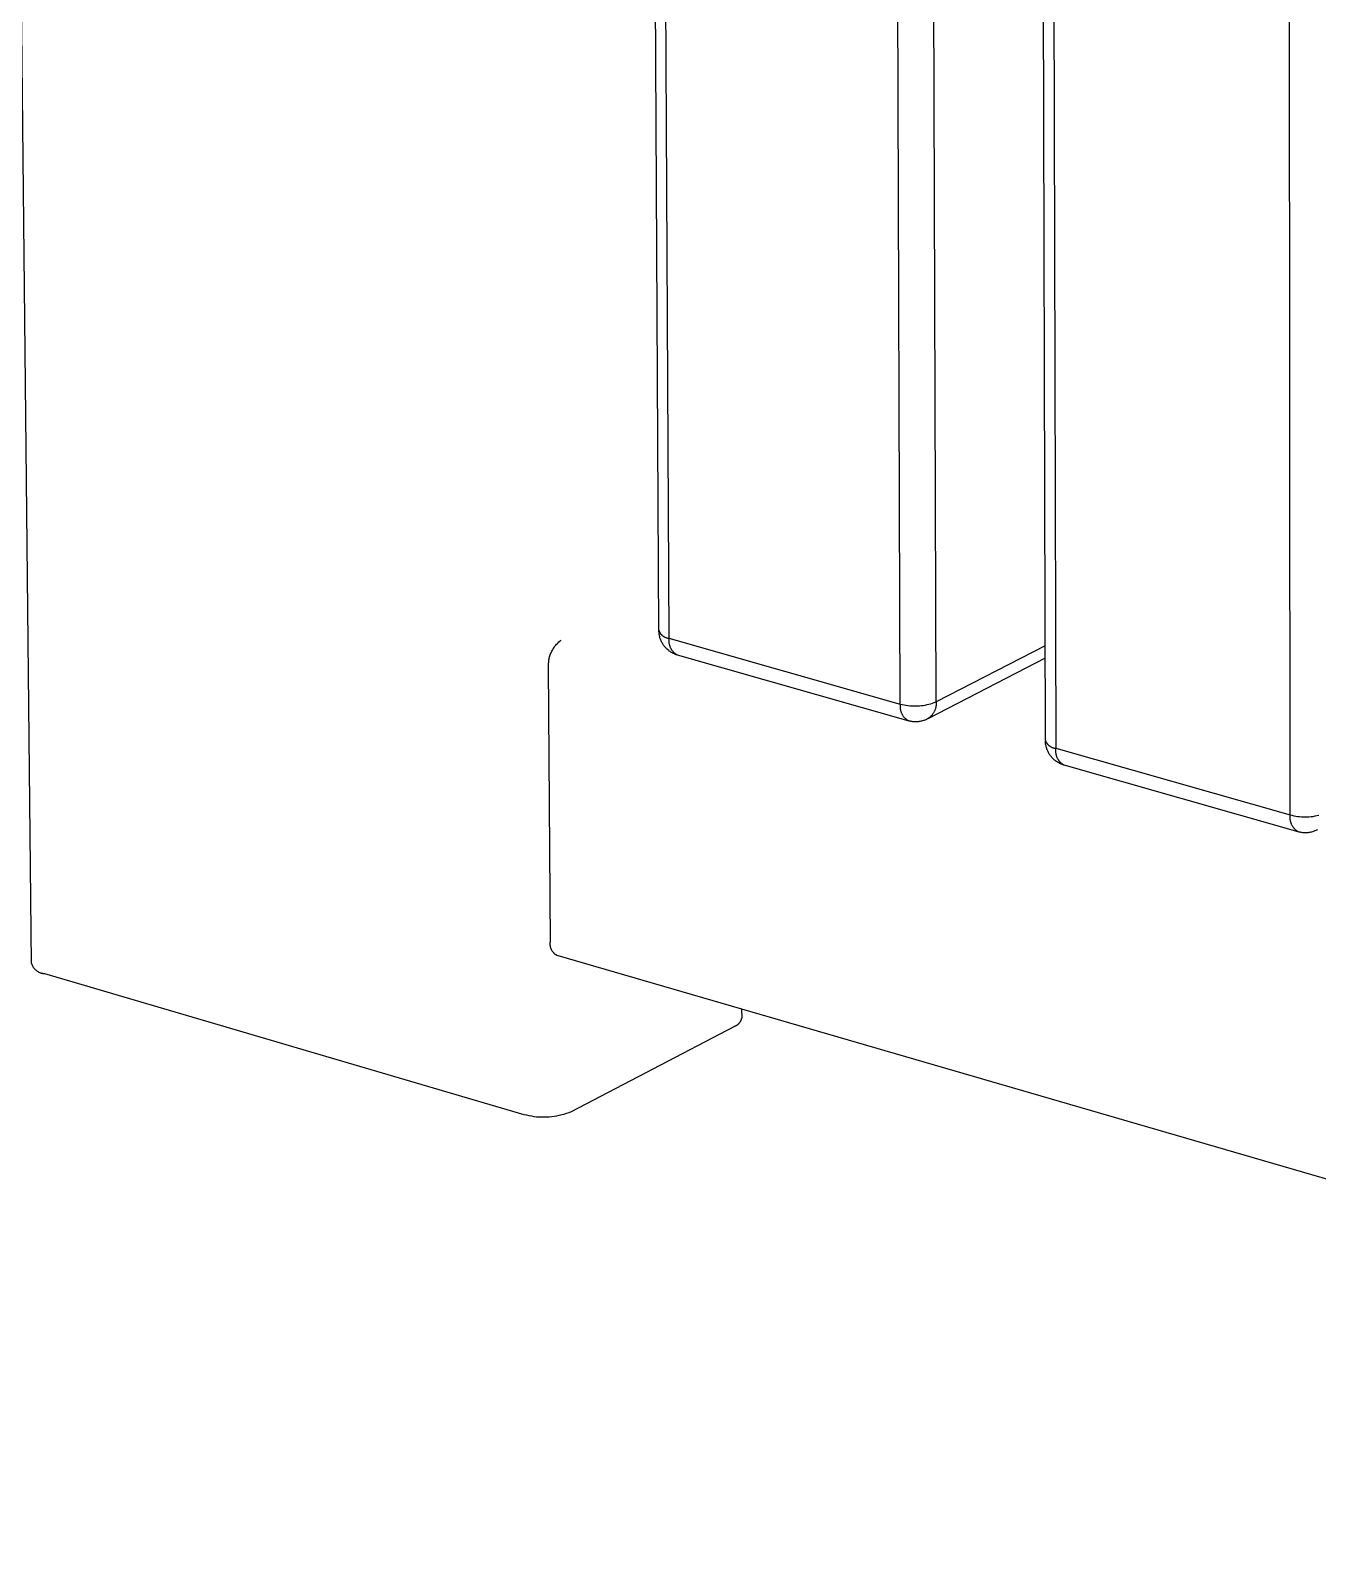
# Model space of a CAD drawing. Header units: millimetres. Extents: x -1283 to 2747, y -259 to 2557.
# Drawn here: x -201.2 to -74.5, y 22.1 to 172.9 of the extents above; entities that cross this region are included whole.
import ezdxf

# ---------------------------------------------------------------- set-up
doc = ezdxf.new("R2010")
doc.units = ezdxf.units.MM
doc.header["$MEASUREMENT"] = 0
doc.layers.add('Utwórz2D linie widoczne', color=7, linetype='Continuous', true_color=0x000000)

msp = doc.modelspace()

# ---------------------------------------------------------------- linework, layer by layer
at = {"layer": 'Utwórz2D linie widoczne'}
for p, q in [((-201.13, 81.08), (-207.54, 706.37)), ((-139.36, 113.88), (-142.52, 689.88)), ((-141.49, 689.39), (-138.37, 113.1)), ((-115.6, 106.62), (-117.72, 685.03)), ((-112.07, 106.83), (-114.03, 685.17)), ((-101.32, 103.06), (-102.81, 682.61)), ((-101.75, 682.1), (-100.3, 102.27)), ((-77.23, 95.71), (-77.65, 677.68)), ((-139.36, 113.88), (-139.35, 113.84)), ((-139.36, 113.74), (-139.36, 113.83)), ((-139.35, 113.66), (-139.36, 113.74)), ((-139.35, 113.84), (-139.34, 113.8)), ((-139.34, 113.57), (-139.35, 113.66)), ((-139.34, 113.8), (-139.32, 113.77)), ((-139.33, 113.48), (-139.34, 113.57)), ((-139.32, 113.4), (-139.33, 113.48)), ((-139.32, 113.77), (-139.31, 113.73)), ((-139.3, 113.32), (-139.32, 113.4)), ((-139.31, 113.73), (-139.29, 113.7)), ((-139.28, 113.23), (-139.3, 113.32)), ((-139.29, 113.7), (-139.27, 113.67)), ((-139.26, 113.15), (-139.28, 113.23)), ((-139.27, 113.67), (-139.25, 113.63)), ((-139.23, 113.07), (-139.26, 113.15)), ((-139.25, 113.63), (-139.23, 113.6)), ((-139.23, 113.6), (-139.21, 113.57)), ((-139.21, 113.57), (-139.19, 113.54)), ((-139.19, 113.54), (-139.16, 113.51)), ((-139.16, 113.51), (-139.14, 113.48)), ((-139.14, 113.48), (-139.11, 113.45)), ((-139.11, 113.45), (-139.09, 113.42)), ((-139.09, 113.42), (-139.06, 113.39)), ((-139.06, 113.39), (-139.03, 113.37)), ((-139.03, 113.37), (-139, 113.34)), ((-139, 113.34), (-138.97, 113.32)), ((-138.97, 113.32), (-138.94, 113.3)), ((-138.94, 113.3), (-138.91, 113.28)), ((-138.91, 113.28), (-138.88, 113.26)), ((-138.88, 113.26), (-138.84, 113.24)), ((-138.84, 113.24), (-138.81, 113.22)), ((-138.81, 113.22), (-138.78, 113.2)), ((-138.78, 113.2), (-138.74, 113.19)), ((-138.74, 113.19), (-138.7, 113.17)), ((-138.7, 113.17), (-138.67, 113.16)), ((-138.67, 113.16), (-138.63, 113.15)), ((-138.63, 113.15), (-138.6, 113.14)), ((-138.6, 113.14), (-138.56, 113.13)), ((-150.02, 111.55), (-149.98, 111.65)), ((-149.98, 111.65), (-149.94, 111.74)), ((-149.94, 111.74), (-149.9, 111.83)), ((-149.9, 111.83), (-149.85, 111.93)), ((-149.85, 111.93), (-149.8, 112.01)), ((-149.8, 112.01), (-149.74, 112.1)), ((-149.74, 112.1), (-149.69, 112.19)), ((-149.69, 112.19), (-149.63, 112.27)), ((-149.63, 112.27), (-149.56, 112.35)), ((-149.56, 112.35), (-149.5, 112.43)), ((-149.5, 112.43), (-149.43, 112.51)), ((-149.43, 112.51), (-149.36, 112.59)), ((-149.36, 112.59), (-149.29, 112.66)), ((-149.29, 112.66), (-149.21, 112.73)), ((-149.21, 112.73), (-149.13, 112.8)), ((-149.13, 112.8), (-149.05, 112.86)), ((-149.05, 112.86), (-148.97, 112.92)), ((-139.2, 112.99), (-139.23, 113.07)), ((-139.17, 112.91), (-139.2, 112.99)), ((-139.14, 112.83), (-139.17, 112.91)), ((-139.1, 112.75), (-139.14, 112.83)), ((-139.06, 112.67), (-139.1, 112.75)), ((-139.02, 112.6), (-139.06, 112.67)), ((-138.97, 112.52), (-139.02, 112.6)), ((-138.93, 112.45), (-138.97, 112.52)), ((-138.88, 112.38), (-138.93, 112.45)), ((-138.83, 112.31), (-138.88, 112.38)), ((-138.77, 112.25), (-138.83, 112.31)), ((-138.72, 112.18), (-138.77, 112.25)), ((-138.66, 112.12), (-138.72, 112.18)), ((-138.6, 112.06), (-138.66, 112.12)), ((-138.53, 112), (-138.6, 112.06)), ((-138.56, 113.13), (-138.52, 113.12)), ((-138.47, 111.94), (-138.53, 112)), ((-138.52, 113.12), (-138.48, 113.11)), ((-138.48, 113.11), (-138.45, 113.11)), ((-138.4, 111.89), (-138.47, 111.94)), ((-138.45, 113.11), (-138.41, 113.1)), ((-138.41, 113.1), (-138.37, 113.1)), ((-138.34, 111.84), (-138.4, 111.89)), ((-138.38, 112.99), (-138.39, 112.94)), ((-138.39, 112.94), (-138.39, 112.88)), ((-138.39, 112.88), (-138.39, 112.83)), ((-138.39, 112.83), (-138.39, 112.77)), ((-138.39, 112.77), (-138.38, 112.72)), ((-138.37, 113.1), (-138.38, 113.04)), ((-138.38, 113.04), (-138.38, 112.99)), ((-138.38, 112.72), (-138.38, 112.66)), ((-138.38, 112.66), (-138.37, 112.61)), ((-138.37, 113.1), (-115.6, 106.62)), ((-138.37, 112.61), (-138.36, 112.55)), ((-138.36, 112.55), (-138.35, 112.5)), ((-138.35, 112.5), (-138.33, 112.45)), ((-138.27, 111.79), (-138.34, 111.84)), ((-138.33, 112.45), (-138.32, 112.39)), ((-138.32, 112.39), (-138.3, 112.34)), ((-138.3, 112.34), (-138.28, 112.29)), ((-138.28, 112.29), (-138.26, 112.24)), ((-138.19, 111.74), (-138.27, 111.79)), ((-138.26, 112.24), (-138.24, 112.19)), ((-138.24, 112.19), (-138.22, 112.14)), ((-138.22, 112.14), (-138.19, 112.09)), ((-138.19, 112.09), (-138.16, 112.04)), ((-138.12, 111.69), (-138.19, 111.74)), ((-138.16, 112.04), (-138.14, 112)), ((-138.14, 112), (-138.11, 111.95)), ((-138.05, 111.65), (-138.12, 111.69)), ((-138.11, 111.95), (-138.07, 111.9)), ((-138.07, 111.9), (-138.04, 111.86)), ((-137.97, 111.61), (-138.05, 111.65)), ((-138.04, 111.86), (-138, 111.82)), ((-138, 111.82), (-137.97, 111.78)), ((-137.97, 111.78), (-137.93, 111.74)), ((-137.93, 111.74), (-137.89, 111.7)), ((-137.89, 111.7), (-137.85, 111.66)), ((-137.85, 111.66), (-137.81, 111.63)), ((-137.81, 111.63), (-137.77, 111.59)), ((-101.34, 112.36), (-112.07, 106.83)), ((-150.23, 110.54), (-150.22, 110.65)), ((-150.23, 110.44), (-150.23, 110.54)), ((-150.23, 110.34), (-150.23, 110.44)), ((-150.05, 83.22), (-150.23, 110.34)), ((-150.22, 110.65), (-150.21, 110.75)), ((-150.21, 110.75), (-150.2, 110.85)), ((-150.2, 110.85), (-150.19, 110.96)), ((-150.19, 110.96), (-150.17, 111.06)), ((-150.17, 111.06), (-150.15, 111.16)), ((-150.15, 111.16), (-150.12, 111.26)), ((-150.12, 111.26), (-150.09, 111.36)), ((-150.09, 111.36), (-150.06, 111.45)), ((-150.06, 111.45), (-150.02, 111.55)), ((-137.89, 111.58), (-137.97, 111.61)), ((-137.81, 111.54), (-137.89, 111.58)), ((-137.73, 111.51), (-137.81, 111.54)), ((-137.77, 111.59), (-137.72, 111.56)), ((-137.65, 111.48), (-137.73, 111.51)), ((-137.72, 111.56), (-137.68, 111.53)), ((-137.68, 111.53), (-137.63, 111.5)), ((-137.57, 111.45), (-137.65, 111.48)), ((-137.63, 111.5), (-137.58, 111.47)), ((-137.58, 111.47), (-137.54, 111.44)), ((-114.81, 104.98), (-137.54, 111.44)), ((-101.34, 111.13), (-112.89, 105.17)), ((-115.61, 106.57), (-115.62, 106.52)), ((-115.62, 106.52), (-115.62, 106.46)), ((-115.62, 106.46), (-115.62, 106.41)), ((-115.62, 106.41), (-115.62, 106.35)), ((-115.62, 106.35), (-115.62, 106.3)), ((-115.62, 106.3), (-115.62, 106.24)), ((-115.62, 106.24), (-115.61, 106.19)), ((-115.6, 106.62), (-115.61, 106.57)), ((-115.61, 106.19), (-115.6, 106.13)), ((-115.6, 106.62), (-115.42, 106.58)), ((-115.6, 106.13), (-115.59, 106.08)), ((-115.59, 106.08), (-115.58, 106.02)), ((-115.58, 106.02), (-115.57, 105.97)), ((-115.57, 105.97), (-115.55, 105.92)), ((-115.55, 105.92), (-115.54, 105.87)), ((-115.54, 105.87), (-115.52, 105.81)), ((-115.52, 105.81), (-115.5, 105.76)), ((-115.5, 105.76), (-115.48, 105.71)), ((-115.48, 105.71), (-115.45, 105.66)), ((-115.45, 105.66), (-115.43, 105.61)), ((-115.43, 105.61), (-115.4, 105.57)), ((-115.42, 106.58), (-115.23, 106.54)), ((-115.23, 106.54), (-115.05, 106.51)), ((-115.05, 106.51), (-114.86, 106.48)), ((-114.86, 106.48), (-114.67, 106.46)), ((-114.67, 106.46), (-114.48, 106.44)), ((-114.48, 106.44), (-114.29, 106.43)), ((-114.29, 106.43), (-114.1, 106.43)), ((-114.1, 106.43), (-113.91, 106.44)), ((-113.91, 106.44), (-113.72, 106.45)), ((-113.72, 106.45), (-113.54, 106.47)), ((-113.54, 106.47), (-113.35, 106.49)), ((-113.35, 106.49), (-113.16, 106.52)), ((-113.16, 106.52), (-112.97, 106.56)), ((-112.97, 106.56), (-112.79, 106.6)), ((-112.79, 106.6), (-112.61, 106.65)), ((-112.61, 106.65), (-112.43, 106.7)), ((-112.43, 105.61), (-112.47, 105.56)), ((-112.43, 106.7), (-112.25, 106.76)), ((-112.39, 105.66), (-112.43, 105.61)), ((-112.36, 105.71), (-112.39, 105.66)), ((-112.33, 105.76), (-112.36, 105.71)), ((-112.29, 105.81), (-112.33, 105.76)), ((-112.27, 105.87), (-112.29, 105.81)), ((-112.24, 105.92), (-112.27, 105.87)), ((-112.25, 106.76), (-112.07, 106.83)), ((-112.21, 105.98), (-112.24, 105.92)), ((-112.19, 106.04), (-112.21, 105.98)), ((-112.17, 106.1), (-112.19, 106.04)), ((-112.15, 106.16), (-112.17, 106.1)), ((-112.13, 106.22), (-112.15, 106.16)), ((-112.11, 106.28), (-112.13, 106.22)), ((-112.1, 106.34), (-112.11, 106.28)), ((-112.09, 106.4), (-112.1, 106.34)), ((-112.08, 106.46), (-112.09, 106.4)), ((-112.07, 106.52), (-112.08, 106.46)), ((-112.07, 106.83), (-112.07, 106.77)), ((-112.07, 106.77), (-112.06, 106.71)), ((-112.06, 106.65), (-112.07, 106.58)), ((-112.07, 106.58), (-112.07, 106.52)), ((-112.06, 106.71), (-112.06, 106.65)), ((-115.4, 105.57), (-115.37, 105.52)), ((-115.37, 105.52), (-115.34, 105.47)), ((-115.34, 105.47), (-115.31, 105.43)), ((-115.31, 105.43), (-115.28, 105.39)), ((-115.28, 105.39), (-115.24, 105.34)), ((-115.24, 105.34), (-115.21, 105.3)), ((-115.21, 105.3), (-115.17, 105.26)), ((-115.17, 105.26), (-115.13, 105.22)), ((-115.13, 105.22), (-115.09, 105.19)), ((-115.09, 105.19), (-115.05, 105.15)), ((-115.05, 105.15), (-115, 105.12)), ((-115, 105.12), (-114.96, 105.08)), ((-114.96, 105.08), (-114.92, 105.05)), ((-114.92, 105.05), (-114.87, 105.02)), ((-114.87, 105.02), (-114.82, 104.99)), ((-114.82, 104.99), (-114.77, 104.97)), ((-114.69, 104.94), (-114.77, 104.97)), ((-114.61, 104.92), (-114.69, 104.94)), ((-114.52, 104.91), (-114.61, 104.92)), ((-114.44, 104.89), (-114.52, 104.91)), ((-114.35, 104.88), (-114.44, 104.89)), ((-114.27, 104.88), (-114.35, 104.88)), ((-114.18, 104.87), (-114.27, 104.88)), ((-114.1, 104.87), (-114.18, 104.87)), ((-114.01, 104.87), (-114.1, 104.87)), ((-113.92, 104.88), (-114.01, 104.87)), ((-113.84, 104.88), (-113.92, 104.88)), ((-113.75, 104.89), (-113.84, 104.88)), ((-113.67, 104.91), (-113.75, 104.89)), ((-113.58, 104.92), (-113.67, 104.91)), ((-113.5, 104.94), (-113.58, 104.92)), ((-113.42, 104.96), (-113.5, 104.94)), ((-113.33, 104.99), (-113.42, 104.96)), ((-113.25, 105.01), (-113.33, 104.99)), ((-113.17, 105.04), (-113.25, 105.01)), ((-113.09, 105.08), (-113.17, 105.04)), ((-113.01, 105.11), (-113.09, 105.08)), ((-112.94, 105.15), (-113.01, 105.11)), ((-112.88, 105.18), (-112.94, 105.15)), ((-112.83, 105.22), (-112.88, 105.18)), ((-112.78, 105.26), (-112.83, 105.22)), ((-112.73, 105.29), (-112.78, 105.26)), ((-112.69, 105.33), (-112.73, 105.29)), ((-112.64, 105.38), (-112.69, 105.33)), ((-112.59, 105.42), (-112.64, 105.38)), ((-112.55, 105.46), (-112.59, 105.42)), ((-112.51, 105.51), (-112.55, 105.46)), ((-112.47, 105.56), (-112.51, 105.51)), ((-101.32, 103.06), (-101.3, 103.02)), ((-101.31, 102.92), (-101.32, 103.01)), ((-101.31, 102.84), (-101.31, 102.92)), ((-101.3, 102.75), (-101.31, 102.84)), ((-101.3, 103.02), (-101.29, 102.99)), ((-101.29, 102.67), (-101.3, 102.75)), ((-101.29, 102.99), (-101.27, 102.95)), ((-101.27, 102.58), (-101.29, 102.67)), ((-101.27, 102.95), (-101.26, 102.92)), ((-101.25, 102.5), (-101.27, 102.58)), ((-101.26, 102.92), (-101.24, 102.88)), ((-101.24, 102.88), (-101.22, 102.85)), ((-101.22, 102.85), (-101.2, 102.81)), ((-101.2, 102.81), (-101.18, 102.78)), ((-101.18, 102.78), (-101.16, 102.75)), ((-101.16, 102.75), (-101.13, 102.72)), ((-101.13, 102.72), (-101.11, 102.69)), ((-101.11, 102.69), (-101.08, 102.66)), ((-101.08, 102.66), (-101.06, 102.63)), ((-101.06, 102.63), (-101.03, 102.6)), ((-101.03, 102.6), (-101, 102.57)), ((-101, 102.57), (-100.97, 102.55)), ((-101.23, 102.41), (-101.25, 102.5)), ((-101.21, 102.33), (-101.23, 102.41)), ((-101.19, 102.25), (-101.21, 102.33)), ((-101.16, 102.16), (-101.19, 102.25)), ((-101.12, 102.08), (-101.16, 102.16)), ((-101.09, 102), (-101.12, 102.08)), ((-101.05, 101.93), (-101.09, 102)), ((-101.01, 101.85), (-101.05, 101.93)), ((-100.97, 101.77), (-101.01, 101.85)), ((-100.97, 102.55), (-100.94, 102.52)), ((-100.93, 101.7), (-100.97, 101.77)), ((-100.94, 102.52), (-100.91, 102.5)), ((-100.88, 101.63), (-100.93, 101.7)), ((-100.91, 102.5), (-100.88, 102.48)), ((-100.88, 102.48), (-100.85, 102.46)), ((-100.83, 101.56), (-100.88, 101.63)), ((-100.85, 102.46), (-100.82, 102.43)), ((-100.78, 101.49), (-100.83, 101.56)), ((-100.82, 102.43), (-100.78, 102.42)), ((-100.78, 102.42), (-100.75, 102.4)), ((-100.72, 101.42), (-100.78, 101.49)), ((-100.75, 102.4), (-100.71, 102.38)), ((-100.67, 101.35), (-100.72, 101.42)), ((-100.71, 102.38), (-100.68, 102.36)), ((-100.68, 102.36), (-100.64, 102.35)), ((-100.61, 101.29), (-100.67, 101.35)), ((-100.64, 102.35), (-100.6, 102.34)), ((-100.55, 101.23), (-100.61, 101.29)), ((-100.6, 102.34), (-100.57, 102.32)), ((-100.57, 102.32), (-100.53, 102.31)), ((-100.48, 101.17), (-100.55, 101.23)), ((-100.53, 102.31), (-100.49, 102.3)), ((-100.49, 102.3), (-100.45, 102.29)), ((-100.42, 101.11), (-100.48, 101.17)), ((-100.45, 102.29), (-100.42, 102.29)), ((-100.42, 102.29), (-100.38, 102.28)), ((-100.35, 101.06), (-100.42, 101.11)), ((-100.38, 102.28), (-100.34, 102.28)), ((-100.34, 102.28), (-100.3, 102.27)), ((-100.31, 102.16), (-100.32, 102.11)), ((-100.32, 102.11), (-100.32, 102.05)), ((-100.32, 102.05), (-100.32, 102)), ((-100.32, 102), (-100.32, 101.94)), ((-100.32, 101.94), (-100.31, 101.89)), ((-100.3, 102.27), (-100.31, 102.22)), ((-100.31, 102.22), (-100.31, 102.16)), ((-100.31, 101.89), (-100.31, 101.84)), ((-100.31, 101.84), (-100.3, 101.78)), ((-100.3, 102.27), (-77.23, 95.71)), ((-100.3, 101.78), (-100.29, 101.73)), ((-100.29, 101.73), (-100.28, 101.67)), ((-100.28, 101.67), (-100.27, 101.62)), ((-100.27, 101.62), (-100.25, 101.57)), ((-100.25, 101.57), (-100.24, 101.51)), ((-100.24, 101.51), (-100.22, 101.46)), ((-100.22, 101.46), (-100.2, 101.41)), ((-100.2, 101.41), (-100.18, 101.36)), ((-100.18, 101.36), (-100.15, 101.31)), ((-100.15, 101.31), (-100.13, 101.26)), ((-100.13, 101.26), (-100.1, 101.21)), ((-100.1, 101.21), (-100.07, 101.17)), ((-100.07, 101.17), (-100.04, 101.12)), ((-100.04, 101.12), (-100.01, 101.08)), ((-100.01, 101.08), (-99.98, 101.03)), ((-100.28, 101.01), (-100.35, 101.06)), ((-100.21, 100.96), (-100.28, 101.01)), ((-100.14, 100.91), (-100.21, 100.96)), ((-100.06, 100.86), (-100.14, 100.91)), ((-99.99, 100.82), (-100.06, 100.86)), ((-99.91, 100.78), (-99.99, 100.82)), ((-99.98, 101.03), (-99.94, 100.99)), ((-99.94, 100.99), (-99.91, 100.95)), ((-99.91, 100.95), (-99.87, 100.91)), ((-99.83, 100.74), (-99.91, 100.78)), ((-99.87, 100.91), (-99.83, 100.87)), ((-99.83, 100.87), (-99.79, 100.83)), ((-99.76, 100.71), (-99.83, 100.74)), ((-99.79, 100.83), (-99.75, 100.8)), ((-99.67, 100.68), (-99.76, 100.71)), ((-99.75, 100.8), (-99.71, 100.76)), ((-99.71, 100.76), (-99.66, 100.73)), ((-99.59, 100.65), (-99.67, 100.68)), ((-99.66, 100.73), (-99.62, 100.7)), ((-99.62, 100.7), (-99.57, 100.67)), ((-99.51, 100.62), (-99.59, 100.65)), ((-99.57, 100.67), (-99.52, 100.64)), ((-99.52, 100.64), (-99.48, 100.61)), ((-76.44, 94.06), (-99.48, 100.61)), ((-77.24, 95.6), (-77.25, 95.55)), ((-77.25, 95.55), (-77.25, 95.49)), ((-77.25, 95.49), (-77.25, 95.44)), ((-77.25, 95.44), (-77.25, 95.38)), ((-77.25, 95.38), (-77.24, 95.33)), ((-77.23, 95.66), (-77.24, 95.6)), ((-77.24, 95.33), (-77.24, 95.27)), ((-77.24, 95.27), (-77.23, 95.22)), ((-77.23, 95.71), (-77.23, 95.66)), ((-77.23, 95.71), (-77.04, 95.67)), ((-77.23, 95.22), (-77.22, 95.17)), ((-77.22, 95.17), (-77.21, 95.11)), ((-77.21, 95.11), (-77.2, 95.06)), ((-77.2, 95.06), (-77.18, 95.01)), ((-77.04, 95.67), (-76.86, 95.62)), ((-76.86, 95.62), (-76.67, 95.59)), ((-76.67, 95.59), (-76.48, 95.56)), ((-76.48, 95.56), (-76.29, 95.54)), ((-76.29, 95.54), (-76.1, 95.53)), ((-76.1, 95.53), (-75.91, 95.52)), ((-75.91, 95.52), (-75.72, 95.52)), ((-75.72, 95.52), (-75.53, 95.52)), ((-75.53, 95.52), (-75.34, 95.53)), ((-75.34, 95.53), (-75.15, 95.55)), ((-75.15, 95.55), (-74.96, 95.57)), ((-74.96, 95.57), (-74.77, 95.61)), ((-74.77, 95.61), (-74.58, 95.64)), ((-74.58, 95.64), (-74.4, 95.69)), ((-77.18, 95.01), (-77.17, 94.95)), ((-77.17, 94.95), (-77.15, 94.9)), ((-77.15, 94.9), (-77.13, 94.85)), ((-77.13, 94.85), (-77.11, 94.8)), ((-77.11, 94.8), (-77.08, 94.75)), ((-77.08, 94.75), (-77.06, 94.7)), ((-77.06, 94.7), (-77.03, 94.65)), ((-77.03, 94.65), (-77, 94.61)), ((-77, 94.61), (-76.97, 94.56)), ((-76.97, 94.56), (-76.94, 94.51)), ((-76.94, 94.51), (-76.91, 94.47)), ((-76.91, 94.47), (-76.88, 94.43)), ((-76.88, 94.43), (-76.84, 94.39)), ((-76.84, 94.39), (-76.8, 94.35)), ((-76.8, 94.35), (-76.76, 94.31)), ((-76.76, 94.31), (-76.72, 94.27)), ((-76.72, 94.27), (-76.68, 94.23)), ((-76.68, 94.23), (-76.64, 94.2)), ((-76.64, 94.2), (-76.6, 94.16)), ((-76.6, 94.16), (-76.55, 94.13)), ((-76.55, 94.13), (-76.5, 94.1)), ((-76.5, 94.1), (-76.46, 94.07)), ((-76.46, 94.07), (-76.41, 94.05)), ((-76.33, 94.02), (-76.41, 94.05)), ((-76.24, 94), (-76.33, 94.02)), ((-76.15, 93.99), (-76.24, 94)), ((-76.07, 93.97), (-76.15, 93.99)), ((-75.98, 93.96), (-76.07, 93.97)), ((-75.89, 93.96), (-75.98, 93.96)), ((-75.81, 93.95), (-75.89, 93.96)), ((-75.72, 93.95), (-75.81, 93.95)), ((-75.63, 93.95), (-75.72, 93.95)), ((-75.55, 93.96), (-75.63, 93.95)), ((-75.46, 93.96), (-75.55, 93.96)), ((-75.37, 93.97), (-75.46, 93.96)), ((-75.28, 93.99), (-75.37, 93.97)), ((-75.2, 94), (-75.28, 93.99)), ((-75.11, 94.02), (-75.2, 94)), ((-75.03, 94.05), (-75.11, 94.02)), ((-74.95, 94.07), (-75.03, 94.05)), ((-74.86, 94.1), (-74.95, 94.07)), ((-74.78, 94.13), (-74.86, 94.1)), ((-74.7, 94.17), (-74.78, 94.13)), ((-74.62, 94.2), (-74.7, 94.17)), ((-74.54, 94.24), (-74.62, 94.2)), ((-150.07, 83.08), (-150.06, 83.13)), ((-150.07, 83.04), (-150.07, 83.08)), ((-150.07, 82.99), (-150.07, 83.04)), ((-150.07, 82.95), (-150.07, 82.99)), ((-150.06, 83.17), (-150.05, 83.22)), ((-150.06, 83.13), (-150.06, 83.17)), ((-150.06, 82.9), (-150.07, 82.95)), ((-150.06, 82.86), (-150.06, 82.9)), ((-150.05, 82.81), (-150.06, 82.86)), ((-150.04, 82.77), (-150.05, 82.81)), ((-150.04, 82.73), (-150.04, 82.77)), ((-150.02, 82.68), (-150.04, 82.73)), ((-150.01, 82.64), (-150.02, 82.68)), ((-150, 82.6), (-150.01, 82.64)), ((-149.98, 82.55), (-150, 82.6)), ((-149.97, 82.51), (-149.98, 82.55)), ((-149.95, 82.47), (-149.97, 82.51)), ((-149.93, 82.43), (-149.95, 82.47)), ((-149.91, 82.39), (-149.93, 82.43)), ((-149.89, 82.35), (-149.91, 82.39)), ((-149.86, 82.31), (-149.89, 82.35)), ((-149.84, 82.27), (-149.86, 82.31)), ((-149.81, 82.24), (-149.84, 82.27)), ((-149.78, 82.2), (-149.81, 82.24)), ((-149.75, 82.17), (-149.78, 82.2)), ((-149.72, 82.13), (-149.75, 82.17)), ((-149.69, 82.1), (-149.72, 82.13)), ((-149.66, 82.07), (-149.69, 82.1)), ((-149.63, 82.04), (-149.66, 82.07)), ((-149.59, 82.01), (-149.63, 82.04)), ((-149.56, 81.98), (-149.59, 82.01)), ((-149.52, 81.95), (-149.56, 81.98)), ((-149.49, 81.93), (-149.52, 81.95)), ((-149.45, 81.9), (-149.49, 81.93)), ((-149.41, 81.88), (-149.45, 81.9)), ((-149.37, 81.86), (-149.41, 81.88)), ((56.57, 22.05), (-149.37, 81.86)), ((-201.13, 81.08), (-201.11, 81.03)), ((-201.11, 81.03), (-201.09, 80.99)), ((-201.09, 80.99), (-201.07, 80.94)), ((-201.07, 80.94), (-201.05, 80.9)), ((-201.05, 80.9), (-201.03, 80.85)), ((-201.03, 80.85), (-201, 80.81)), ((-201, 80.81), (-200.98, 80.77)), ((-200.98, 80.77), (-200.95, 80.72)), ((-200.95, 80.72), (-200.92, 80.68)), ((-200.92, 80.68), (-200.89, 80.64)), ((-200.89, 80.64), (-200.86, 80.6)), ((-200.86, 80.6), (-200.83, 80.57)), ((-200.83, 80.57), (-200.79, 80.53)), ((-200.79, 80.53), (-200.76, 80.49)), ((-200.76, 80.49), (-200.72, 80.46)), ((-200.72, 80.46), (-200.68, 80.43)), ((-200.68, 80.43), (-200.64, 80.4)), ((-200.64, 80.4), (-200.6, 80.37)), ((-200.6, 80.37), (-200.56, 80.34)), ((-200.56, 80.34), (-200.52, 80.31)), ((-200.52, 80.31), (-200.48, 80.28)), ((-200.48, 80.28), (-200.43, 80.26)), ((-200.43, 80.26), (-200.39, 80.24)), ((-200.39, 80.24), (-200.35, 80.21)), ((-200.35, 80.21), (-200.3, 80.2)), ((-200.3, 80.2), (-200.25, 80.18)), ((-200.25, 80.18), (-200.21, 80.16)), ((-200.21, 80.16), (-200.16, 80.14)), ((-200.16, 80.14), (-200.11, 80.13)), ((-200.11, 80.13), (-200.06, 80.12)), ((-200.06, 80.12), (-200.01, 80.11)), ((-200.01, 80.11), (-199.96, 80.1)), ((-199.96, 80.1), (-199.91, 80.09)), ((-199.91, 80.09), (-199.86, 80.09)), ((-199.86, 80.09), (-152.65, 66.24)), ((-131.31, 75.42), (-131.3, 75.45)), ((-131.3, 75.45), (-131.28, 75.48)), ((-131.28, 75.48), (-131.27, 75.51)), ((-131.27, 75.51), (-131.26, 75.54)), ((-131.26, 75.54), (-131.24, 75.58)), ((-131.24, 75.58), (-131.23, 75.61)), ((-131.23, 75.64), (-131.22, 75.68)), ((-131.23, 75.61), (-131.23, 75.64)), ((-131.22, 76.59), (-131.21, 75.71)), ((-131.22, 75.68), (-131.21, 75.71)), ((-147.98, 66.52), (-131.88, 74.92)), ((-131.88, 74.92), (-131.85, 74.94)), ((-131.85, 74.94), (-131.82, 74.95)), ((-131.82, 74.95), (-131.79, 74.96)), ((-131.79, 74.96), (-131.75, 74.98)), ((-131.75, 74.98), (-131.72, 75)), ((-131.72, 75), (-131.69, 75.01)), ((-131.69, 75.01), (-131.66, 75.03)), ((-131.66, 75.03), (-131.63, 75.05)), ((-131.63, 75.05), (-131.61, 75.07)), ((-131.61, 75.07), (-131.58, 75.09)), ((-131.58, 75.09), (-131.55, 75.12)), ((-131.55, 75.12), (-131.52, 75.14)), ((-131.52, 75.14), (-131.5, 75.16)), ((-131.5, 75.16), (-131.48, 75.19)), ((-131.48, 75.19), (-131.45, 75.21)), ((-131.45, 75.21), (-131.43, 75.24)), ((-131.43, 75.24), (-131.41, 75.27)), ((-131.41, 75.27), (-131.39, 75.3)), ((-131.39, 75.3), (-131.37, 75.33)), ((-131.37, 75.33), (-131.35, 75.35)), ((-131.35, 75.35), (-131.33, 75.38)), ((-131.33, 75.38), (-131.31, 75.42)), ((-148.45, 66.35), (-148.21, 66.43)), ((-148.21, 66.43), (-147.98, 66.52)), ((-152.65, 66.24), (-152.41, 66.18)), ((-152.41, 66.18), (-152.16, 66.12)), ((-152.16, 66.12), (-151.92, 66.08)), ((-151.92, 66.08), (-151.67, 66.04)), ((-151.67, 66.04), (-151.42, 66.01)), ((-151.42, 66.01), (-151.17, 65.99)), ((-151.17, 65.99), (-150.92, 65.98)), ((-150.92, 65.98), (-150.67, 65.98)), ((-150.67, 65.98), (-150.42, 65.99)), ((-150.42, 65.99), (-150.17, 66)), ((-150.17, 66), (-149.92, 66.03)), ((-149.92, 66.03), (-149.67, 66.06)), ((-149.67, 66.06), (-149.42, 66.1)), ((-149.42, 66.1), (-149.18, 66.15)), ((-149.18, 66.15), (-148.93, 66.21)), ((-148.93, 66.21), (-148.69, 66.27)), ((-148.69, 66.27), (-148.45, 66.35))]:
    msp.add_line(p, q, dxfattribs=at)

doc.saveas('drawing.dxf')
